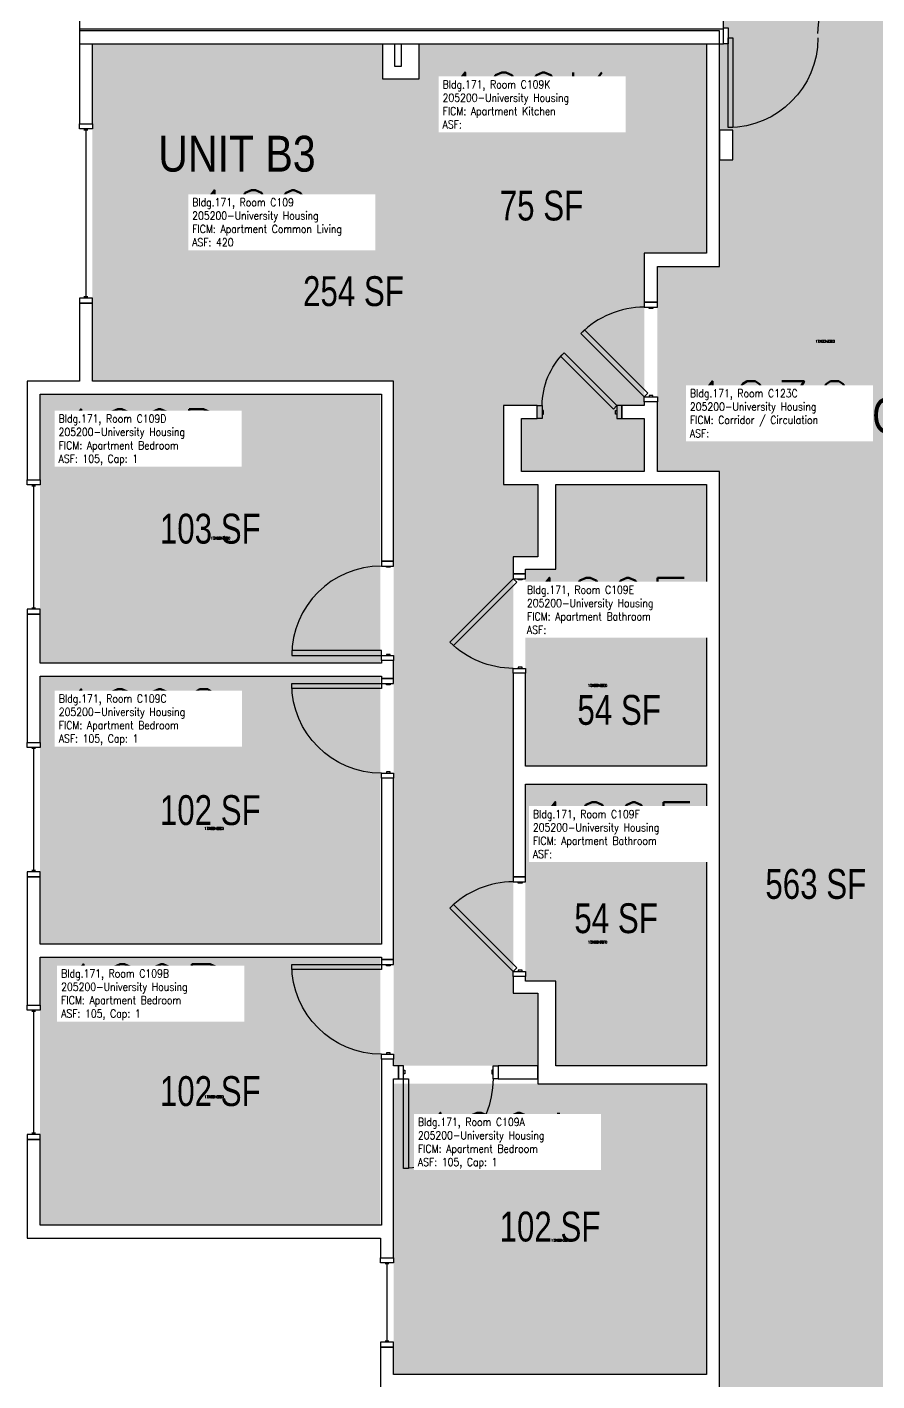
# Model space of a CAD drawing. Header units: inches. Extents: x 56 to 3925, y -1092 to 1472.
# Drawn here: x 2045 to 2387, y 442 to 986 of the extents above; entities that cross this region are included whole.
import ezdxf
from ezdxf.enums import TextEntityAlignment as Align

# ---------------------------------------------------------------- set-up
doc = ezdxf.new("R2010")
doc.units = ezdxf.units.IN
doc.header["$LTSCALE"] = 192
doc.header["$MEASUREMENT"] = 0
for name, color, linetype in [('A-AREA-IDEN', 1, 'Continuous'), ('A-DOOR', 2, 'Continuous'), ('A-GLAZ', 1, 'Continuous'), ('A-IDEN-RNUM', 7, 'Continuous'), ('A-IDEN-SNUM', 4, 'Continuous'), ('A-IDEN-VNUM', 4, 'Continuous'), ('A-WALL', 5, 'Continuous'), ('AREA-TEXT', 3, 'Continuous'), ('Rooms-Category-Color', 7, 'Continuous'), ('Rooms-College-Color', 7, 'Continuous'), ('Rooms-Department-Color', 7, 'Continuous'), ('Rooms-Division-Color', 7, 'Continuous'), ('Rooms-Information', 7, 'Continuous')]:
    doc.layers.add(name, color=color, linetype=linetype)
doc.styles.add('AREA', font='arial.ttf', dxfattribs={"width": 0.75, "height": 12})
doc.styles.add('ROOMSNUMBER', font='txt.shx', dxfattribs={"height": 0.03})
doc.styles.add('ROOMVNUMBER', font='simplex.shx', dxfattribs={"width": 0.85})
doc.styles.get("Standard").update_dxf_attribs({"font": 'ARIALN.TTF'})

msp = doc.modelspace()

# ---------------------------------------------------------------- hatches: boundary and pattern name
at = {"layer": 'Rooms-Category-Color', "true_color": 0xadadad}
msp.add_hatch(color=253, dxfattribs=at).paths.add_polyline_path([(2280.86, 187.89), (2285.45, 192.48), (2286.69, 191.24), (2320.1, 224.65), (2316.13, 228.62), (2323.65, 236.14), (2323.65, 807.29), (2298.65, 807.29), (2298.65, 889.62), (2323.65, 889.62), (2323.65, 932.39), (2328.92, 932.39), (2328.92, 944.39), (2323.65, 944.39), (2323.65, 979.01), (2327.17, 979.01), (2327.17, 985.51), (2325.17, 985.51), (2325.17, 993.01), (2328.92, 993.01), (2328.92, 1032.14), (2325.17, 1032.14), (2325.17, 1109.63), (2428.66, 1109.63), (2428.66, 1032.14), (2396.8, 1032.14), (2396.8, 1020.14), (2401.17, 1020.14), (2401.17, 985.51), (2399.17, 985.51), (2399.17, 979.01), (2397.42, 979.01), (2397.42, 932.39), (2403.3, 932.39), (2403.3, 838.26), (2423.3, 838.26), (2423.3, 792.52), (2403.3, 792.52), (2403.3, 202.67), (2372.69, 172.06), (2368.53, 176.22), (2359.61, 167.29), (2363.76, 163.14), (2339.28, 138.65), (2336.36, 141.57), (2331.77, 136.97)])
at = {"layer": 'Rooms-Category-Color', "true_color": 0x728ef3}
for points in [[(2188.27, 979.01), (2188.27, 894.87), (2293.4, 894.87), (2293.4, 833.74), (2284.45, 833.74), (2284.45, 828.49), (2293.4, 828.49), (2293.4, 807.29), (2244.02, 807.29), (2244.02, 828.49), (2250.45, 828.49), (2250.45, 833.74), (2236.77, 833.74), (2236.77, 802.04), (2250.65, 802.04), (2250.65, 772.92), (2240.77, 772.92), (2240.77, 597.26), (2250.65, 597.26), (2250.65, 568.51), (2192.65, 568.51), (2192.65, 843.51), (2071.65, 843.51), (2071.65, 979.01)], [(2318.4, 894.87), (2188.27, 894.87), (2188.27, 965.01), (2202.9, 965.01), (2202.9, 979.01), (2318.4, 979.01)], [(2050.65, 838.26), (2050.65, 730.26), (2187.4, 730.26), (2187.4, 838.26)], [(2318.4, 688.9), (2245.65, 688.9), (2245.65, 768.04), (2257.9, 768.04), (2257.9, 802.04), (2318.4, 802.04)], [(2050.65, 617.39), (2187.4, 617.39), (2187.4, 725.01), (2050.65, 725.01)], [(2318.4, 568.51), (2257.9, 568.51), (2257.9, 602.51), (2245.65, 602.51), (2245.65, 681.65), (2318.4, 681.65)], [(2187.4, 504.51), (2050.65, 504.51), (2050.65, 612.14), (2187.4, 612.14)], [(2318.4, 444.51), (2192.65, 444.51), (2192.65, 561.26), (2318.4, 561.26)]]:
    msp.add_hatch(color=171, dxfattribs=at).paths.add_polyline_path(points)
at = {"layer": 'Rooms-College-Color', "true_color": 0xadadad}
for points in [[(2280.86, 187.89), (2285.45, 192.48), (2286.69, 191.24), (2320.1, 224.65), (2316.13, 228.62), (2323.65, 236.14), (2323.65, 807.29), (2298.65, 807.29), (2298.65, 889.62), (2323.65, 889.62), (2323.65, 932.39), (2328.92, 932.39), (2328.92, 944.39), (2323.65, 944.39), (2323.65, 979.01), (2327.17, 979.01), (2327.17, 985.51), (2325.17, 985.51), (2325.17, 993.01), (2328.92, 993.01), (2328.92, 1032.14), (2325.17, 1032.14), (2325.17, 1109.63), (2428.66, 1109.63), (2428.66, 1032.14), (2396.8, 1032.14), (2396.8, 1020.14), (2401.17, 1020.14), (2401.17, 985.51), (2399.17, 985.51), (2399.17, 979.01), (2397.42, 979.01), (2397.42, 932.39), (2403.3, 932.39), (2403.3, 838.26), (2423.3, 838.26), (2423.3, 792.52), (2403.3, 792.52), (2403.3, 202.67), (2372.69, 172.06), (2368.53, 176.22), (2359.61, 167.29), (2363.76, 163.14), (2339.28, 138.65), (2336.36, 141.57), (2331.77, 136.97)], [(2188.27, 979.01), (2188.27, 894.87), (2293.4, 894.87), (2293.4, 833.74), (2284.45, 833.74), (2284.45, 828.49), (2293.4, 828.49), (2293.4, 807.29), (2244.02, 807.29), (2244.02, 828.49), (2250.45, 828.49), (2250.45, 833.74), (2236.77, 833.74), (2236.77, 802.04), (2250.65, 802.04), (2250.65, 772.92), (2240.77, 772.92), (2240.77, 597.26), (2250.65, 597.26), (2250.65, 568.51), (2192.65, 568.51), (2192.65, 843.51), (2071.65, 843.51), (2071.65, 979.01)], [(2318.4, 894.87), (2188.27, 894.87), (2188.27, 965.01), (2202.9, 965.01), (2202.9, 979.01), (2318.4, 979.01)], [(2050.65, 838.26), (2050.65, 730.26), (2187.4, 730.26), (2187.4, 838.26)], [(2318.4, 688.9), (2245.65, 688.9), (2245.65, 768.04), (2257.9, 768.04), (2257.9, 802.04), (2318.4, 802.04)], [(2050.65, 617.39), (2187.4, 617.39), (2187.4, 725.01), (2050.65, 725.01)], [(2318.4, 568.51), (2257.9, 568.51), (2257.9, 602.51), (2245.65, 602.51), (2245.65, 681.65), (2318.4, 681.65)], [(2187.4, 504.51), (2050.65, 504.51), (2050.65, 612.14), (2187.4, 612.14)], [(2318.4, 444.51), (2192.65, 444.51), (2192.65, 561.26), (2318.4, 561.26)]]:
    msp.add_hatch(color=253, dxfattribs=at).paths.add_polyline_path(points)
at = {"layer": 'Rooms-Department-Color', "true_color": 0xacacac}
msp.add_hatch(color=253, dxfattribs=at).paths.add_polyline_path([(2280.86, 187.89), (2285.45, 192.48), (2286.69, 191.24), (2320.1, 224.65), (2316.13, 228.62), (2323.65, 236.14), (2323.65, 807.29), (2298.65, 807.29), (2298.65, 889.62), (2323.65, 889.62), (2323.65, 932.39), (2328.92, 932.39), (2328.92, 944.39), (2323.65, 944.39), (2323.65, 979.01), (2327.17, 979.01), (2327.17, 985.51), (2325.17, 985.51), (2325.17, 993.01), (2328.92, 993.01), (2328.92, 1032.14), (2325.17, 1032.14), (2325.17, 1109.63), (2428.66, 1109.63), (2428.66, 1032.14), (2396.8, 1032.14), (2396.8, 1020.14), (2401.17, 1020.14), (2401.17, 985.51), (2399.17, 985.51), (2399.17, 979.01), (2397.42, 979.01), (2397.42, 932.39), (2403.3, 932.39), (2403.3, 838.26), (2423.3, 838.26), (2423.3, 792.52), (2403.3, 792.52), (2403.3, 202.67), (2372.69, 172.06), (2368.53, 176.22), (2359.61, 167.29), (2363.76, 163.14), (2339.28, 138.65), (2336.36, 141.57), (2331.77, 136.97)])
at = {"layer": 'Rooms-Department-Color', "true_color": 0x604aed}
for points in [[(2188.27, 979.01), (2188.27, 894.87), (2293.4, 894.87), (2293.4, 833.74), (2284.45, 833.74), (2284.45, 828.49), (2293.4, 828.49), (2293.4, 807.29), (2244.02, 807.29), (2244.02, 828.49), (2250.45, 828.49), (2250.45, 833.74), (2236.77, 833.74), (2236.77, 802.04), (2250.65, 802.04), (2250.65, 772.92), (2240.77, 772.92), (2240.77, 597.26), (2250.65, 597.26), (2250.65, 568.51), (2192.65, 568.51), (2192.65, 843.51), (2071.65, 843.51), (2071.65, 979.01)], [(2318.4, 894.87), (2188.27, 894.87), (2188.27, 965.01), (2202.9, 965.01), (2202.9, 979.01), (2318.4, 979.01)], [(2050.65, 838.26), (2050.65, 730.26), (2187.4, 730.26), (2187.4, 838.26)], [(2318.4, 688.9), (2245.65, 688.9), (2245.65, 768.04), (2257.9, 768.04), (2257.9, 802.04), (2318.4, 802.04)], [(2050.65, 617.39), (2187.4, 617.39), (2187.4, 725.01), (2050.65, 725.01)], [(2318.4, 568.51), (2257.9, 568.51), (2257.9, 602.51), (2245.65, 602.51), (2245.65, 681.65), (2318.4, 681.65)], [(2187.4, 504.51), (2050.65, 504.51), (2050.65, 612.14), (2187.4, 612.14)], [(2318.4, 444.51), (2192.65, 444.51), (2192.65, 561.26), (2318.4, 561.26)]]:
    msp.add_hatch(color=173, dxfattribs=at).paths.add_polyline_path(points)
at = {"layer": 'Rooms-Division-Color', "true_color": 0xadadad}
msp.add_hatch(color=253, dxfattribs=at).paths.add_polyline_path([(2280.86, 187.89), (2285.45, 192.48), (2286.69, 191.24), (2320.1, 224.65), (2316.13, 228.62), (2323.65, 236.14), (2323.65, 807.29), (2298.65, 807.29), (2298.65, 889.62), (2323.65, 889.62), (2323.65, 932.39), (2328.92, 932.39), (2328.92, 944.39), (2323.65, 944.39), (2323.65, 979.01), (2327.17, 979.01), (2327.17, 985.51), (2325.17, 985.51), (2325.17, 993.01), (2328.92, 993.01), (2328.92, 1032.14), (2325.17, 1032.14), (2325.17, 1109.63), (2428.66, 1109.63), (2428.66, 1032.14), (2396.8, 1032.14), (2396.8, 1020.14), (2401.17, 1020.14), (2401.17, 985.51), (2399.17, 985.51), (2399.17, 979.01), (2397.42, 979.01), (2397.42, 932.39), (2403.3, 932.39), (2403.3, 838.26), (2423.3, 838.26), (2423.3, 792.52), (2403.3, 792.52), (2403.3, 202.67), (2372.69, 172.06), (2368.53, 176.22), (2359.61, 167.29), (2363.76, 163.14), (2339.28, 138.65), (2336.36, 141.57), (2331.77, 136.97)])
at = {"layer": 'Rooms-Division-Color', "true_color": 0x604aed}
for points in [[(2188.27, 979.01), (2188.27, 894.87), (2293.4, 894.87), (2293.4, 833.74), (2284.45, 833.74), (2284.45, 828.49), (2293.4, 828.49), (2293.4, 807.29), (2244.02, 807.29), (2244.02, 828.49), (2250.45, 828.49), (2250.45, 833.74), (2236.77, 833.74), (2236.77, 802.04), (2250.65, 802.04), (2250.65, 772.92), (2240.77, 772.92), (2240.77, 597.26), (2250.65, 597.26), (2250.65, 568.51), (2192.65, 568.51), (2192.65, 843.51), (2071.65, 843.51), (2071.65, 979.01)], [(2318.4, 894.87), (2188.27, 894.87), (2188.27, 965.01), (2202.9, 965.01), (2202.9, 979.01), (2318.4, 979.01)], [(2050.65, 838.26), (2050.65, 730.26), (2187.4, 730.26), (2187.4, 838.26)], [(2318.4, 688.9), (2245.65, 688.9), (2245.65, 768.04), (2257.9, 768.04), (2257.9, 802.04), (2318.4, 802.04)], [(2050.65, 617.39), (2187.4, 617.39), (2187.4, 725.01), (2050.65, 725.01)], [(2318.4, 568.51), (2257.9, 568.51), (2257.9, 602.51), (2245.65, 602.51), (2245.65, 681.65), (2318.4, 681.65)], [(2187.4, 504.51), (2050.65, 504.51), (2050.65, 612.14), (2187.4, 612.14)], [(2318.4, 444.51), (2192.65, 444.51), (2192.65, 561.26), (2318.4, 561.26)]]:
    msp.add_hatch(color=173, dxfattribs=at).paths.add_polyline_path(points)

# ---------------------------------------------------------------- linework, layer by layer
at = {"layer": 'A-DOOR'}
for p, q in [((2325.17, 979.01), (2325.17, 985.51)), ((2325.17, 985.51), (2327.17, 985.51)), ((2327.17, 985.51), (2327.17, 979.01)), ((2327.17, 979.01), (2325.17, 979.01)), ((2327.17, 981.39), (2328.92, 981.39)), ((2327.17, 945.39), (2327.17, 981.39)), ((2328.92, 981.39), (2328.92, 945.39)), ((2328.92, 945.39), (2327.17, 945.39))]:
    msp.add_line(p, q, dxfattribs=at)
for points in [[(2298.65, 873.23), (2298.65, 875.23), (2293.4, 875.23), (2293.4, 873.23)], [(2296.9, 873.23), (2296.9, 872.73), (2295.4, 872.73), (2295.4, 873.23)], [(2293.4, 837.23), (2294.81, 838.64), (2269.35, 864.1), (2267.94, 862.69)], [(2282.4, 833.74), (2280.98, 832.33), (2259.77, 853.54), (2261.18, 854.96)], [(2296.9, 837.23), (2296.9, 837.73), (2295.4, 837.73), (2295.4, 837.23)], [(2252.4, 828.49), (2250.4, 828.49), (2250.4, 833.74), (2252.4, 833.74)], [(2282.4, 828.49), (2284.4, 828.49), (2284.4, 833.74), (2282.4, 833.74)], [(2298.65, 837.23), (2298.65, 835.23), (2293.4, 835.23), (2293.4, 837.23)], [(2252.4, 830.24), (2252.9, 830.24), (2252.9, 831.74), (2252.4, 831.74)], [(2282.4, 830.24), (2281.9, 830.24), (2281.9, 831.74), (2282.4, 831.74)], [(2192.65, 769.26), (2192.65, 771.26), (2187.77, 771.26), (2187.77, 769.26)], [(2191.27, 769.26), (2191.27, 768.76), (2189.77, 768.76), (2189.77, 769.26)], [(2240.77, 764.15), (2242.18, 762.74), (2216.73, 737.28), (2215.31, 738.7)], [(2245.65, 764.15), (2245.65, 766.15), (2240.77, 766.15), (2240.77, 764.15)], [(2244.27, 764.15), (2244.27, 763.65), (2242.77, 763.65), (2242.77, 764.15)], [(2187.77, 733.26), (2187.77, 735.26), (2151.77, 735.26), (2151.77, 733.26)], [(2192.65, 733.26), (2192.65, 731.26), (2187.77, 731.26), (2187.77, 733.26)], [(2191.27, 733.26), (2191.27, 733.76), (2189.77, 733.76), (2189.77, 733.26)], [(2192.65, 722.01), (2192.65, 724.01), (2187.77, 724.01), (2187.77, 722.01)], [(2245.65, 728.15), (2245.65, 726.15), (2240.77, 726.15), (2240.77, 728.15)], [(2244.27, 728.15), (2244.27, 728.65), (2242.77, 728.65), (2242.77, 728.15)], [(2187.77, 722.01), (2187.77, 720.01), (2151.77, 720.01), (2151.77, 722.01)], [(2191.27, 722.01), (2191.27, 721.51), (2189.77, 721.51), (2189.77, 722.01)], [(2192.65, 686.01), (2192.65, 684.01), (2187.77, 684.01), (2187.77, 686.01)], [(2191.27, 686.01), (2191.27, 686.51), (2189.77, 686.51), (2189.77, 686.01)], [(2245.65, 642.4), (2245.65, 644.4), (2240.77, 644.4), (2240.77, 642.4)], [(2244.27, 642.4), (2244.27, 641.9), (2242.77, 641.9), (2242.77, 642.4)], [(2240.77, 606.4), (2242.18, 607.82), (2216.73, 633.27), (2215.31, 631.86)], [(2192.65, 609.14), (2192.65, 611.14), (2187.77, 611.14), (2187.77, 609.14)], [(2187.77, 609.14), (2187.77, 607.14), (2151.77, 607.14), (2151.77, 609.14)], [(2191.27, 609.14), (2191.27, 608.64), (2189.77, 608.64), (2189.77, 609.14)], [(2245.65, 606.4), (2245.65, 604.4), (2240.77, 604.4), (2240.77, 606.4)], [(2244.27, 606.4), (2244.27, 606.9), (2242.77, 606.9), (2242.77, 606.4)], [(2192.65, 573.14), (2192.65, 571.14), (2187.77, 571.14), (2187.77, 573.14)], [(2191.27, 573.14), (2191.27, 573.64), (2189.77, 573.64), (2189.77, 573.14)], [(2196.64, 568.51), (2194.64, 568.51), (2194.64, 563.26), (2196.64, 563.26)], [(2196.64, 566.76), (2197.14, 566.76), (2197.14, 565.26), (2196.64, 565.26)], [(2232.64, 566.76), (2232.14, 566.76), (2232.14, 565.26), (2232.64, 565.26)], [(2232.64, 568.51), (2234.64, 568.51), (2234.64, 563.26), (2232.64, 563.26)], [(2196.64, 563.26), (2198.64, 563.26), (2198.64, 527.26), (2196.64, 527.26)]]:
    msp.add_lwpolyline(points, close=True, dxfattribs=at)
at = {"layer": 'A-DOOR', "extrusion": (0, 0, -1)}
for centre, radius, start, end in [((-2399.17, 983.14), 36, 0.0005, 90.0005), ((-2327.17, 981.39), 36, 180.0005, 270.0005), ((-2282.4, 833.74), 30, 0, 45), ((-2240.77, 764.15), 36, 270, 315), ((-2187.77, 722.01), 36, 270, 0), ((-2187.77, 609.14), 36, 270, 0), ((-2196.64, 563.26), 36, 180, 270)]:
    msp.add_arc(centre, radius, start, end, dxfattribs=at)
at = {"layer": 'A-DOOR'}
for centre, end in [((2293.4, 837.23), 135), ((2187.77, 733.26), 180), ((2240.77, 606.4), 135)]:
    msp.add_arc(centre, 36, 90, end, dxfattribs=at)
at = {"layer": 'A-GLAZ'}
for p, q in [((2069.77, 944.39), (2068.27, 944.39)), ((2069.02, 944.39), (2069.02, 877.39)), ((2069.77, 877.39), (2068.27, 877.39)), ((2048.77, 801.36), (2047.27, 801.36)), ((2048.02, 801.36), (2048.02, 752.36)), ((2048.77, 752.36), (2047.27, 752.36)), ((2048.77, 695.89), (2047.27, 695.89)), ((2048.02, 695.89), (2048.02, 646.89)), ((2048.77, 646.89), (2047.27, 646.89)), ((2048.77, 590.36), (2047.27, 590.36)), ((2048.02, 590.36), (2048.02, 541.36)), ((2048.77, 541.36), (2047.27, 541.36)), ((2190.77, 488.89), (2189.27, 488.89)), ((2190.02, 488.89), (2190.02, 457.89)), ((2190.77, 457.89), (2189.27, 457.89))]:
    msp.add_line(p, q, dxfattribs=at)
for points in [[(2066.4, 944.89), (2066.4, 946.89), (2071.65, 946.89), (2071.65, 944.89)], [(2066.4, 876.89), (2066.4, 874.89), (2071.65, 874.89), (2071.65, 876.89)], [(2045.4, 801.86), (2045.4, 803.86), (2050.65, 803.86), (2050.65, 801.86)], [(2045.4, 751.86), (2045.4, 749.86), (2050.65, 749.86), (2050.65, 751.86)], [(2045.4, 696.39), (2045.4, 698.39), (2050.65, 698.39), (2050.65, 696.39)], [(2045.4, 646.39), (2045.4, 644.39), (2050.65, 644.39), (2050.65, 646.39)], [(2045.4, 590.86), (2045.4, 592.86), (2050.65, 592.86), (2050.65, 590.86)], [(2045.4, 540.86), (2045.4, 538.86), (2050.65, 538.86), (2050.65, 540.86)], [(2187.4, 489.39), (2187.4, 491.39), (2192.65, 491.39), (2192.65, 489.39)], [(2187.4, 457.39), (2187.4, 455.39), (2192.65, 455.39), (2192.65, 457.39)]]:
    msp.add_lwpolyline(points, close=True, dxfattribs=at)
at = {"layer": 'A-WALL'}
for p, q in [((2066.4, 993.01), (2066.4, 979.01)), ((2325.17, 979.01), (2325.17, 993.01)), ((2066.4, 985.01), (2325.17, 985.01)), ((2066.4, 984.26), (2066.4, 946.89)), ((2323.65, 984.26), (2066.4, 984.26)), ((2066.4, 979.01), (2325.17, 979.01)), ((2071.65, 946.89), (2071.65, 979.01)), ((2071.65, 979.01), (2188.27, 979.01)), ((2188.27, 979.01), (2188.27, 965.01)), ((2193.15, 979.01), (2195.65, 979.01)), ((2193.15, 969.89), (2193.15, 979.01)), ((2195.65, 979.01), (2195.65, 969.89)), ((2202.9, 979.01), (2318.4, 979.01)), ((2202.9, 965.01), (2202.9, 979.01)), ((2318.4, 979.01), (2318.4, 894.87)), ((2323.65, 889.62), (2323.65, 984.26)), ((2195.65, 969.89), (2193.15, 969.89)), ((2188.27, 965.01), (2202.9, 965.01)), ((2066.4, 946.89), (2071.65, 946.89)), ((2328.92, 944.39), (2323.65, 944.39)), ((2323.65, 944.39), (2323.65, 939.14)), ((2328.92, 932.39), (2328.92, 944.39)), ((2323.65, 939.14), (2323.67, 939.14)), ((2323.67, 937.64), (2323.65, 937.64)), ((2323.65, 937.64), (2323.65, 932.39)), ((2323.67, 939.14), (2323.67, 937.64)), ((2323.65, 932.39), (2328.92, 932.39)), ((2293.4, 894.87), (2293.4, 875.23)), ((2318.4, 894.87), (2293.4, 894.87)), ((2298.65, 875.23), (2298.65, 889.62)), ((2298.65, 889.62), (2323.65, 889.62)), ((2066.4, 874.89), (2066.4, 843.51)), ((2071.65, 874.89), (2066.4, 874.89)), ((2071.65, 843.51), (2071.65, 874.89)), ((2293.4, 875.23), (2298.65, 875.23)), ((2045.4, 843.51), (2045.4, 803.86)), ((2066.4, 843.51), (2045.4, 843.51)), ((2192.65, 843.51), (2071.65, 843.51)), ((2192.65, 771.26), (2192.65, 843.51)), ((2050.65, 803.86), (2050.65, 838.26)), ((2050.65, 838.26), (2187.77, 838.26)), ((2187.77, 838.26), (2187.77, 771.26)), ((2236.77, 833.74), (2236.77, 802.04)), ((2250.4, 833.74), (2236.77, 833.74)), ((2250.4, 828.49), (2250.4, 833.74)), ((2293.4, 833.74), (2284.4, 833.74)), ((2284.4, 833.74), (2284.4, 828.49)), ((2293.4, 835.23), (2293.4, 833.74)), ((2298.65, 835.23), (2293.4, 835.23)), ((2298.65, 807.29), (2298.65, 835.23)), ((2244.02, 807.29), (2244.02, 828.49)), ((2244.02, 828.49), (2250.4, 828.49)), ((2284.4, 828.49), (2293.4, 828.49)), ((2293.4, 828.49), (2293.4, 807.29)), ((2293.4, 807.29), (2244.02, 807.29)), ((2323.65, 807.29), (2298.65, 807.29)), ((2323.65, 567.89), (2323.65, 807.29)), ((2045.4, 803.86), (2050.65, 803.86)), ((2236.77, 802.04), (2250.65, 802.04)), ((2250.65, 802.04), (2250.65, 772.92)), ((2257.9, 768.04), (2257.9, 802.04)), ((2257.9, 802.04), (2318.4, 802.04)), ((2318.4, 802.04), (2318.4, 688.9)), ((2240.77, 772.92), (2240.77, 766.15)), ((2250.65, 772.92), (2240.77, 772.92)), ((2187.77, 771.26), (2192.65, 771.26)), ((2245.65, 766.15), (2245.65, 768.04)), ((2245.65, 768.04), (2257.9, 768.04)), ((2240.77, 766.15), (2245.65, 766.15)), ((2045.4, 749.86), (2045.4, 698.39)), ((2050.65, 749.86), (2045.4, 749.86)), ((2050.65, 730.26), (2050.65, 749.86)), ((2187.77, 730.26), (2050.65, 730.26)), ((2187.77, 731.26), (2187.77, 730.26)), ((2192.65, 731.26), (2187.77, 731.26)), ((2192.65, 724.01), (2192.65, 731.26)), ((2050.65, 698.39), (2050.65, 725.01)), ((2050.65, 725.01), (2187.77, 725.01)), ((2187.77, 725.01), (2187.77, 724.01)), ((2187.77, 724.01), (2192.65, 724.01)), ((2240.77, 726.15), (2240.77, 644.4)), ((2245.65, 726.15), (2240.77, 726.15)), ((2245.65, 688.9), (2245.65, 726.15)), ((2045.4, 698.39), (2050.65, 698.39)), ((2318.4, 688.9), (2245.65, 688.9)), ((2187.77, 684.01), (2187.77, 617.39)), ((2192.65, 684.01), (2187.77, 684.01)), ((2192.65, 611.14), (2192.65, 684.01)), ((2245.65, 644.4), (2245.65, 681.65)), ((2245.65, 681.65), (2318.4, 681.65)), ((2318.4, 681.65), (2318.4, 568.51)), ((2050.65, 644.39), (2045.4, 644.39)), ((2045.4, 644.39), (2045.4, 592.86)), ((2050.65, 617.39), (2050.65, 644.39)), ((2240.77, 644.4), (2245.65, 644.4)), ((2187.77, 617.39), (2050.65, 617.39)), ((2050.65, 612.14), (2187.77, 612.14)), ((2050.65, 592.86), (2050.65, 612.14)), ((2187.77, 612.14), (2187.77, 611.14)), ((2187.77, 611.14), (2192.65, 611.14)), ((2240.77, 604.4), (2240.77, 597.64)), ((2245.65, 604.4), (2240.77, 604.4)), ((2245.65, 602.51), (2245.65, 604.4)), ((2257.9, 602.51), (2245.65, 602.51)), ((2257.9, 568.51), (2257.9, 602.51)), ((2045.4, 592.86), (2050.65, 592.86)), ((2240.77, 597.64), (2250.65, 597.64)), ((2250.65, 597.64), (2250.65, 561.26)), ((2187.77, 571.14), (2187.77, 504.51)), ((2192.65, 571.14), (2187.77, 571.14)), ((2192.65, 568.51), (2192.65, 571.14)), ((2194.64, 568.51), (2192.65, 568.51)), ((2194.64, 563.26), (2194.64, 568.51)), ((2250.65, 568.51), (2234.64, 568.51)), ((2234.64, 568.51), (2234.64, 563.26)), ((2250.65, 563.26), (2250.65, 568.51)), ((2318.4, 568.51), (2257.9, 568.51)), ((2323.65, 439.26), (2323.65, 567.89)), ((2192.65, 499.89), (2192.65, 563.26)), ((2192.65, 563.26), (2194.64, 563.26)), ((2234.64, 563.26), (2250.65, 563.26)), ((2250.65, 561.26), (2318.4, 561.26)), ((2318.4, 561.26), (2318.4, 444.51)), ((2045.4, 538.86), (2045.4, 499.26)), ((2050.65, 538.86), (2045.4, 538.86)), ((2050.65, 504.51), (2050.65, 538.86)), ((2187.77, 504.51), (2050.65, 504.51)), ((2045.4, 499.26), (2187.4, 499.26)), ((2187.4, 499.26), (2187.4, 491.39)), ((2192.65, 491.39), (2192.65, 499.89)), ((2187.4, 491.39), (2192.65, 491.39)), ((2187.4, 455.39), (2187.4, 439.26)), ((2192.65, 455.39), (2187.4, 455.39)), ((2192.65, 444.51), (2192.65, 455.39)), ((2318.4, 444.51), (2192.65, 444.51))]:
    msp.add_line(p, q, dxfattribs=at)

# ---------------------------------------------------------------- texts
at = {"layer": 'A-AREA-IDEN'}
for s, p in [('UNIT B3', (2129.74, 927.69)), ('CORRIDOR', (2364.83, 822.52))]:
    msp.add_text(s, height=14.4, dxfattribs=at).set_placement(p, align=Align.CENTER)
at = {"layer": 'A-IDEN-RNUM', "style": 'ROOMSNUMBER', "width": 0.85}
for s, p in [('0109-K0', (2233.24, 954.89)), ('0109-00', (2132.31, 908.45)), ('0123-C0', (2366.06, 859.03)), ('0109-D0', (2123.09, 779.92)), ('0109-E0', (2274.64, 720.78)), ('0109-C0', (2120.58, 663.33)), ('0109-F0', (2274.64, 617.66)), ('0109-B0', (2120.58, 555.53)), ('0109-A0', (2259.84, 497.86))]:
    msp.add_text(s, height=1, dxfattribs=at).set_placement(p, align=Align.CENTER)
at = {"layer": 'A-IDEN-SNUM', "style": 'ROOMSNUMBER', "width": 0.85}
for s, p in [('1710C109K0', (2233.24, 954.89)), ('1710C10900', (2132.31, 908.45)), ('1710C123C0', (2366.06, 859.03)), ('1710C109D0', (2123.09, 779.92)), ('1710C109E0', (2274.64, 720.78)), ('1710C109C0', (2120.58, 663.33)), ('1710C109F0', (2274.64, 617.66)), ('1710C109B0', (2120.58, 555.53)), ('1710C109A0', (2259.84, 497.86))]:
    msp.add_text(s, height=1, dxfattribs=at).set_placement(p, align=Align.CENTER)
at = {"layer": 'A-IDEN-VNUM', "style": 'ROOMVNUMBER', "width": 0.85}
for s, p in [('109K', (2212.36, 945.05)), ('109', (2111.74, 897.69)), ('123C', (2311.74, 820.95)), ('109D', (2058.05, 809.7)), ('109E', (2246.26, 742.03)), ('109C', (2058.13, 697.25)), ('109F', (2248.64, 651.91)), ('109B', (2059.09, 586.8)), ('109A', (2202.44, 527.15))]:
    msp.add_text(s, height=22.5, dxfattribs=at).set_placement(p)
at = {"layer": 'AREA-TEXT', "style": 'AREA', "width": 0.75}
for s, p in [('75 SF', (2252.1, 914.07)), ('254 SF', (2176.55, 879.68)), ('103 SF', (2119.02, 784.26)), ('54 SF', (2283.31, 711.46)), ('102 SF', (2119.02, 671.2)), ('563 SF', (2362.33, 641.54)), ('54 SF', (2282.08, 627.77)), ('102 SF', (2119.02, 558.32)), ('102 SF', (2255.52, 503.89))]:
    msp.add_text(s, height=12, dxfattribs=at).set_placement(p, align=Align.MIDDLE_CENTER)

# ---------------------------------------------------------------- next in the draw order: texts
at = {"layer": 'Rooms-Information', "char_height": 3.2143, "width": 72, "attachment_point": 7, "style": 'ROOMVNUMBER', "bg_fill": 3, "box_fill_scale": 1.5, "bg_fill_color": 256, "bg_fill_true_color": 13158600, "bg_fill_transparency": 0}
for s, insert in [('Bldg.171, Room C109K^M^J205200-University Housing^M^JFICM: Apartment Kitchen^M^JASF: ', (2212.36, 945.05)), ('Bldg.171, Room C109^M^J205200-University Housing^M^JFICM: Apartment Common Living^M^JASF: 420', (2111.74, 897.69)), ('Bldg.171, Room C123C^M^J205200-University Housing^M^JFICM: Corridor / Circulation^M^JASF: ', (2311.74, 820.95)), ('Bldg.171, Room C109D^M^J205200-University Housing^M^JFICM: Apartment Bedroom^M^JASF: 105, Cap: 1', (2058.05, 809.7)), ('Bldg.171, Room C109E^M^J205200-University Housing^M^JFICM: Apartment Bathroom^M^JASF: ', (2246.26, 742.03)), ('Bldg.171, Room C109C^M^J205200-University Housing^M^JFICM: Apartment Bedroom^M^JASF: 105, Cap: 1', (2058.13, 697.25)), ('Bldg.171, Room C109F^M^J205200-University Housing^M^JFICM: Apartment Bathroom^M^JASF: ', (2248.64, 651.91)), ('Bldg.171, Room C109B^M^J205200-University Housing^M^JFICM: Apartment Bedroom^M^JASF: 105, Cap: 1', (2059.09, 586.8)), ('Bldg.171, Room C109A^M^J205200-University Housing^M^JFICM: Apartment Bedroom^M^JASF: 105, Cap: 1', (2202.44, 527.15))]:
    msp.add_mtext(s, dxfattribs=dict(at, insert=insert))

doc.saveas('drawing.dxf')
